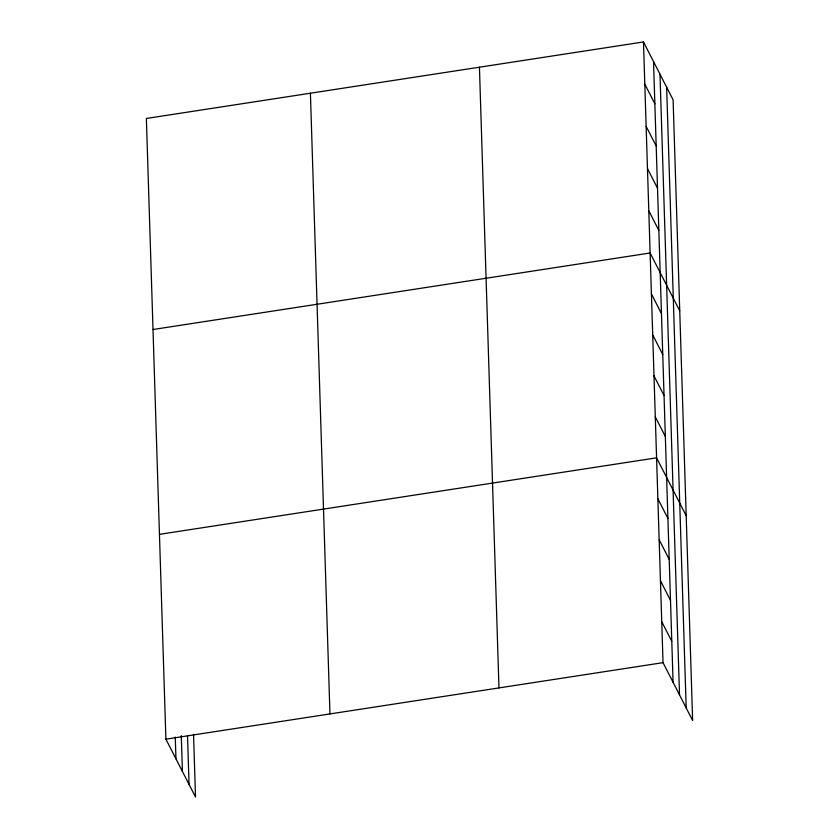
<?xml version="1.0" encoding="UTF-8"?>
<svg xmlns="http://www.w3.org/2000/svg" width="839" height="839" viewBox="0 0 839 839"><rect width="100%" height="100%" fill="white"/><g stroke="black" fill="none" stroke-linecap="round" stroke-linejoin="round"><path stroke-width="1.26" d="M643.482 41.95L663.03 662.663L692.636 720.533L673.098 99.82L643.482 41.95L146.364 118.467L165.902 739.18L195.518 797.05L193.536 734.324M153.002 329.517L650.131 252.99L679.747 310.86M159.452 534.349L656.58 457.832L686.187 515.691M165.902 739.18L663.03 662.663M644.813 84.162L654.86 103.784M646.145 126.364L656.192 145.996M647.477 168.576L657.514 188.209M648.799 210.788L658.846 230.41M651.421 293.965L661.468 313.587M652.711 334.929L662.758 354.561M654.001 375.893L664.048 395.526M655.29 416.857L665.337 436.49M657.87 498.796L667.917 518.429M659.16 539.76L669.207 559.393M660.45 580.735L670.497 600.357M661.74 621.699L671.787 641.321M666.638 87.193L686.187 707.917M659.989 74.199L679.527 694.912M653.529 61.583L673.077 682.296M479.436 67.204L498.974 687.917M310.409 93.223L329.958 713.937M187.527 735.782L189.058 784.434M181.276 735.583L182.409 771.429M175.267 737.051L175.949 758.813"/></g></svg>
